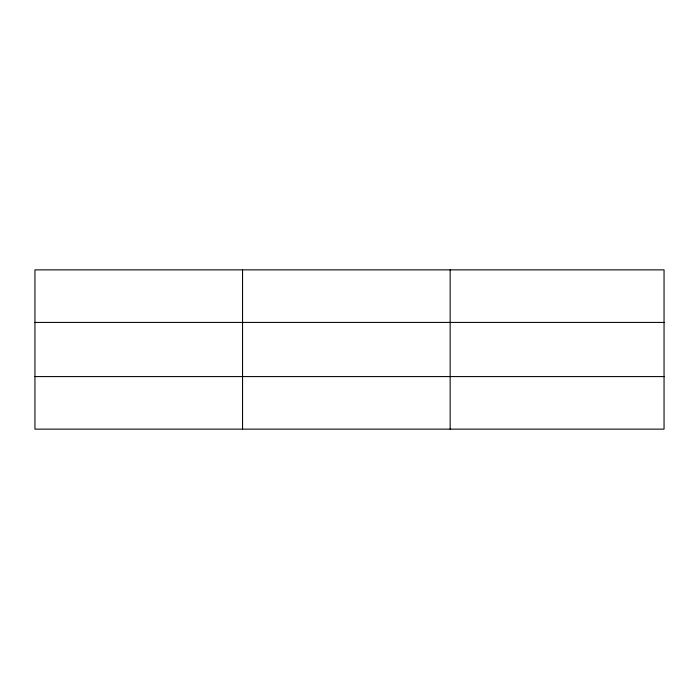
<?xml version="1.0" encoding="UTF-8"?>
<svg xmlns="http://www.w3.org/2000/svg" width="699" height="699" viewBox="0 0 699 699"><rect width="100%" height="100%" fill="white"/><g stroke="black" fill="none" stroke-linecap="round" stroke-linejoin="round"><path stroke-width="1.05" d="M242.553 269.866L242.553 429.134M450.156 269.866L450.156 429.134M664.05 322.422L664.05 269.866L34.95 269.866L34.95 429.134L664.05 429.134L664.05 322.422L34.95 322.422M34.95 376.578L664.05 376.578"/></g></svg>
